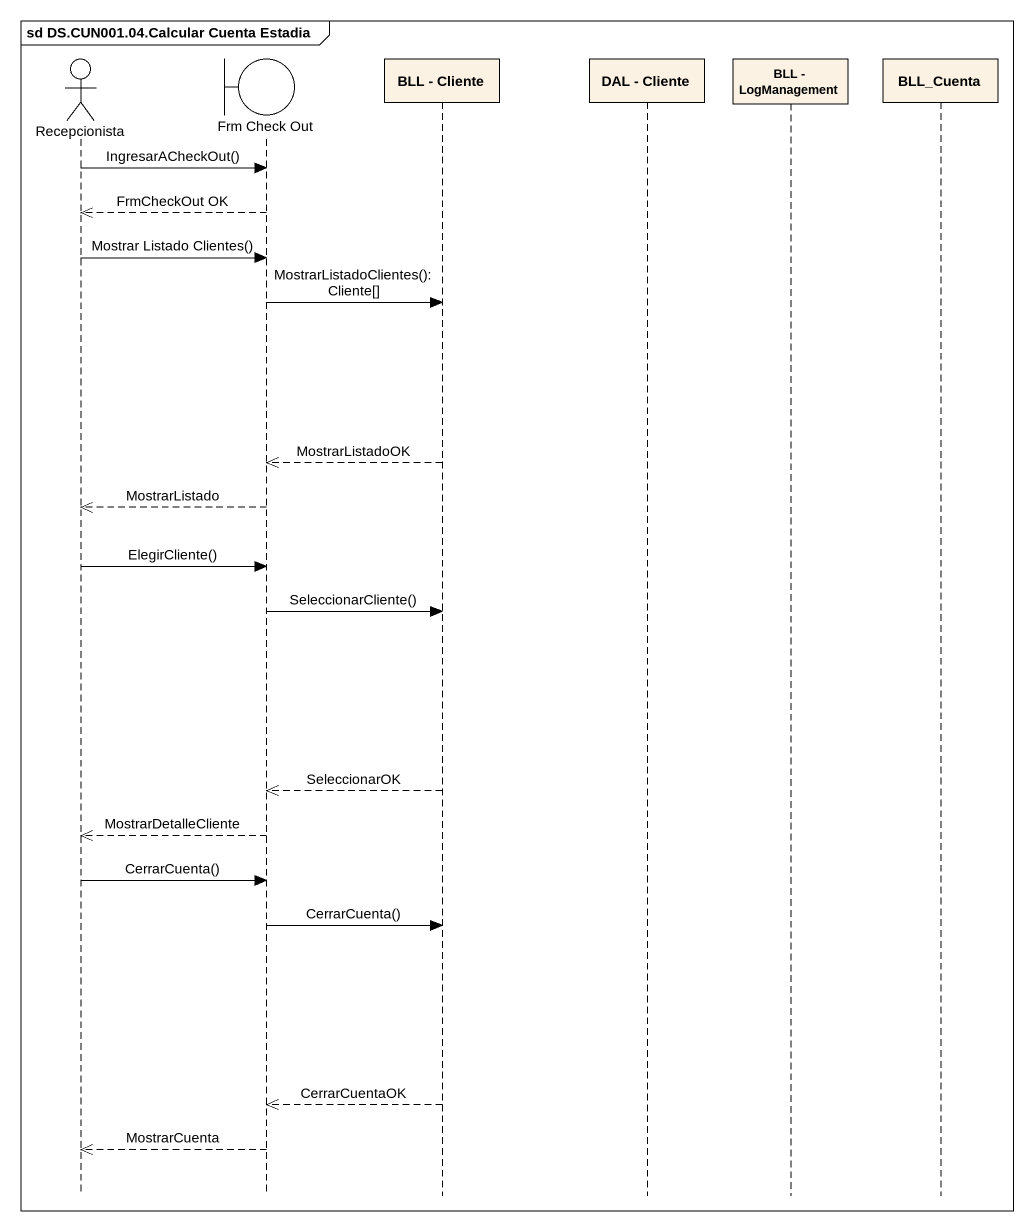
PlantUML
@startuml
mainframe sd DS.CUN001.04.Calcular Cuenta Estadia
hide footbox
actor Recepcionista
boundary "Frm Check Out" as Frm_Check_Out
participant "BLL - Cliente" as BLL_Cliente
participant "DAL - Cliente" as DAL_Cliente
participant "BLL - LogManagement" as BLL_LogManagement
participant BLL_Cuenta

Recepcionista -> Frm_Check_Out : IngresarACheckOut()
Frm_Check_Out -->> Recepcionista : FrmCheckOut OK
Recepcionista -> Frm_Check_Out : Mostrar Listado Clientes()
Frm_Check_Out -> BLL_Cliente : MostrarListadoClientes(): Cliente[]
BLL_Cliente -->> Frm_Check_Out : MostrarListadoOK
Frm_Check_Out -->> Recepcionista : MostrarListado
Recepcionista -> Frm_Check_Out : ElegirCliente()
Frm_Check_Out -> BLL_Cliente : SeleccionarCliente()
BLL_Cliente -->> Frm_Check_Out : SeleccionarOK
Frm_Check_Out -->> Recepcionista : MostrarDetalleCliente
Recepcionista -> Frm_Check_Out : CerrarCuenta()
Frm_Check_Out -> BLL_Cliente : CerrarCuenta()
BLL_Cliente -->> Frm_Check_Out : CerrarCuentaOK
Frm_Check_Out -->> Recepcionista : MostrarCuenta
@enduml
